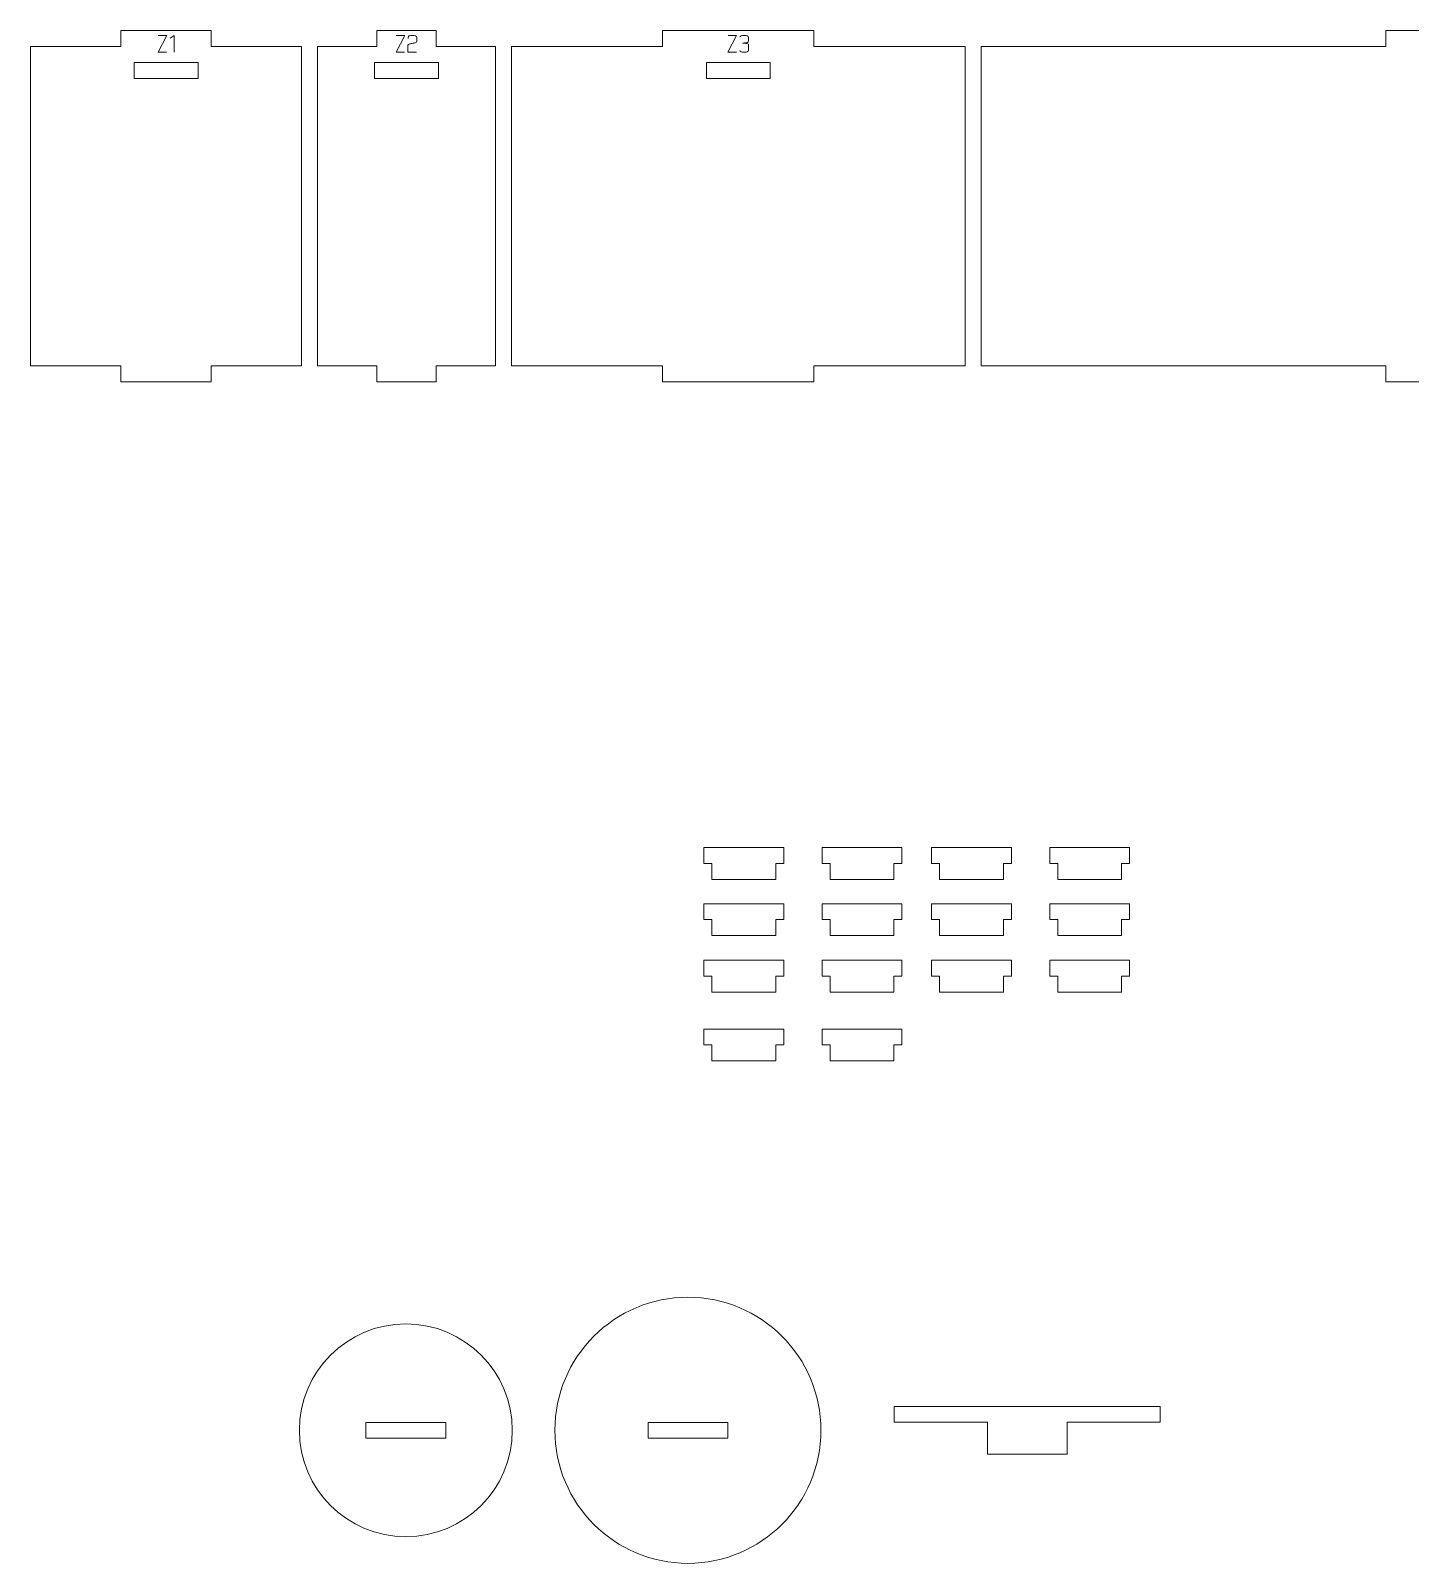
# Model space of a CAD drawing. Header units: centimetres. Extents: x -250 to 250, y -508 to 508.
# Drawn here: x 13.15 to 39.09, y -495.27 to -466.47 of the extents above; entities that cross this region are included whole.
import ezdxf

# ---------------------------------------------------------------- set-up
doc = ezdxf.new("R2010")
doc.units = ezdxf.units.CM
doc.header["$MEASUREMENT"] = 0
doc.layers.add('Capa 1', color=7, linetype='Continuous')

msp = doc.modelspace()

# ---------------------------------------------------------------- hatches: boundary and pattern name
at = {"layer": 'Capa 1', "true_color": 0x3e4095}
h = msp.add_hatch(color=175, dxfattribs=at)
edge = h.paths.add_edge_path()
edge.add_spline(control_points=[(15.5472, -466.8805), (15.5472, -466.8805), (15.71092, -466.56406), (15.71092, -466.56406), (15.71092, -466.56406), (15.55041, -466.56406), (15.55041, -466.56406), (15.55041, -466.56406), (15.71092, -466.56406), (15.71092, -466.56406), (15.71092, -466.56406), (15.5472, -466.8805), (15.5472, -466.8805), (15.5472, -466.8805), (15.7068, -466.8805), (15.7068, -466.8805), (15.7068, -466.8805), (15.5472, -466.8805), (15.5472, -466.8805)], knot_values=[0, 0, 0, 0, 0.16666667, 0.16666667, 0.16666667, 0.33333333, 0.33333333, 0.33333333, 0.5, 0.5, 0.5, 0.66666667, 0.66666667, 0.66666667, 0.83333333, 0.83333333, 0.83333333, 1, 1, 1, 1], degree=3, periodic=1)
h = msp.add_hatch(color=175, dxfattribs=at)
edge = h.paths.add_edge_path()
edge.add_spline(control_points=[(15.84667, -466.5636), (15.84667, -466.5636), (15.77054, -466.61634), (15.77054, -466.61634), (15.77054, -466.61634), (15.84667, -466.5636), (15.84667, -466.5636), (15.84667, -466.5636), (15.84667, -466.8805), (15.84667, -466.8805), (15.84667, -466.8805), (15.84667, -466.5636), (15.84667, -466.5636)], knot_values=[0, 0, 0, 0, 0.25, 0.25, 0.25, 0.5, 0.5, 0.5, 0.75, 0.75, 0.75, 1, 1, 1, 1], degree=3, periodic=1)
h = msp.add_hatch(color=175, dxfattribs=at)
edge = h.paths.add_edge_path()
edge.add_spline(control_points=[(20.02103, -466.8805), (20.02103, -466.8805), (20.18475, -466.56406), (20.18475, -466.56406), (20.18475, -466.56406), (20.02424, -466.56406), (20.02424, -466.56406), (20.02424, -466.56406), (20.18475, -466.56406), (20.18475, -466.56406), (20.18475, -466.56406), (20.02103, -466.8805), (20.02103, -466.8805), (20.02103, -466.8805), (20.18063, -466.8805), (20.18063, -466.8805), (20.18063, -466.8805), (20.02103, -466.8805), (20.02103, -466.8805)], knot_values=[0, 0, 0, 0, 0.16666667, 0.16666667, 0.16666667, 0.33333333, 0.33333333, 0.33333333, 0.5, 0.5, 0.5, 0.66666667, 0.66666667, 0.66666667, 0.83333333, 0.83333333, 0.83333333, 1, 1, 1, 1], degree=3, periodic=1)
h = msp.add_hatch(color=175, dxfattribs=at)
edge = h.paths.add_edge_path()
edge.add_spline(control_points=[(20.24391, -466.8805), (20.24391, -466.8805), (20.24391, -466.74796), (20.24391, -466.74796), (20.24483, -466.73604), (20.25568, -466.72687), (20.27647, -466.72045), (20.28503, -466.71983), (20.29321, -466.71884), (20.30101, -466.71746), (20.3088, -466.71609), (20.31668, -466.71464), (20.32463, -466.71311), (20.3393, -466.71066), (20.35054, -466.70867), (20.35833, -466.70715), (20.36613, -466.70562), (20.3737, -466.70363), (20.38104, -466.70118), (20.39999, -466.69415), (20.40947, -466.68513), (20.40947, -466.67413), (20.40947, -466.67413), (20.40947, -466.59937), (20.40947, -466.59937), (20.40947, -466.58959), (20.4016, -466.58126), (20.38585, -466.57438), (20.37011, -466.5675), (20.35046, -466.56406), (20.32692, -466.56406), (20.30338, -466.56406), (20.28373, -466.5675), (20.26799, -466.57438), (20.25224, -466.58126), (20.24437, -466.58959), (20.24437, -466.59937), (20.24437, -466.59937), (20.24437, -466.62184), (20.24437, -466.62184), (20.24437, -466.62184), (20.24437, -466.59937), (20.24437, -466.59937), (20.24437, -466.58959), (20.25224, -466.58126), (20.26799, -466.57438), (20.28373, -466.5675), (20.30338, -466.56406), (20.32692, -466.56406), (20.35046, -466.56406), (20.37011, -466.5675), (20.38585, -466.57438), (20.4016, -466.58126), (20.40947, -466.58959), (20.40947, -466.59937), (20.40947, -466.59937), (20.40947, -466.67413), (20.40947, -466.67413), (20.40947, -466.68513), (20.39999, -466.69415), (20.38104, -466.70118), (20.3737, -466.70363), (20.36613, -466.70562), (20.35833, -466.70715), (20.35054, -466.70867), (20.3393, -466.71066), (20.32463, -466.71311), (20.31668, -466.71464), (20.3088, -466.71609), (20.30101, -466.71746), (20.29321, -466.71884), (20.28503, -466.71983), (20.27647, -466.72045), (20.25568, -466.72687), (20.24483, -466.73604), (20.24391, -466.74796), (20.24391, -466.74796), (20.24391, -466.8805), (20.24391, -466.8805), (20.24391, -466.8805), (20.40076, -466.8805), (20.40076, -466.8805), (20.40076, -466.8805), (20.24391, -466.8805), (20.24391, -466.8805)], knot_values=[0, 0, 0, 0, 0.03571429, 0.03571429, 0.03571429, 0.07142857, 0.07142857, 0.07142857, 0.10714286, 0.10714286, 0.10714286, 0.14285714, 0.14285714, 0.14285714, 0.17857143, 0.17857143, 0.17857143, 0.21428571, 0.21428571, 0.21428571, 0.25, 0.25, 0.25, 0.28571429, 0.28571429, 0.28571429, 0.32142857, 0.32142857, 0.32142857, 0.35714286, 0.35714286, 0.35714286, 0.39285714, 0.39285714, 0.39285714, 0.42857143, 0.42857143, 0.42857143, 0.46428571, 0.46428571, 0.46428571, 0.5, 0.5, 0.5, 0.53571429, 0.53571429, 0.53571429, 0.57142857, 0.57142857, 0.57142857, 0.60714286, 0.60714286, 0.60714286, 0.64285714, 0.64285714, 0.64285714, 0.67857143, 0.67857143, 0.67857143, 0.71428571, 0.71428571, 0.71428571, 0.75, 0.75, 0.75, 0.78571429, 0.78571429, 0.78571429, 0.82142857, 0.82142857, 0.82142857, 0.85714286, 0.85714286, 0.85714286, 0.89285714, 0.89285714, 0.89285714, 0.92857143, 0.92857143, 0.92857143, 0.96428571, 0.96428571, 0.96428571, 1, 1, 1, 1], degree=3, periodic=1)
h = msp.add_hatch(color=175, dxfattribs=at)
edge = h.paths.add_edge_path()
edge.add_spline(control_points=[(26.25761, -466.8805), (26.25761, -466.8805), (26.42133, -466.56406), (26.42133, -466.56406), (26.42133, -466.56406), (26.26082, -466.56406), (26.26082, -466.56406), (26.26082, -466.56406), (26.42133, -466.56406), (26.42133, -466.56406), (26.42133, -466.56406), (26.25761, -466.8805), (26.25761, -466.8805), (26.25761, -466.8805), (26.41721, -466.8805), (26.41721, -466.8805), (26.41721, -466.8805), (26.25761, -466.8805), (26.25761, -466.8805)], knot_values=[0, 0, 0, 0, 0.16666667, 0.16666667, 0.16666667, 0.33333333, 0.33333333, 0.33333333, 0.5, 0.5, 0.5, 0.66666667, 0.66666667, 0.66666667, 0.83333333, 0.83333333, 0.83333333, 1, 1, 1, 1], degree=3, periodic=1)
h = msp.add_hatch(color=175, dxfattribs=at)
edge = h.paths.add_edge_path()
edge.add_spline(control_points=[(26.5635, -466.8805), (26.53996, -466.8805), (26.52031, -466.87706), (26.50457, -466.87018), (26.48882, -466.8633), (26.48095, -466.85497), (26.48095, -466.84519), (26.48095, -466.85497), (26.48882, -466.8633), (26.50457, -466.87018), (26.52031, -466.87706), (26.53996, -466.8805), (26.5635, -466.8805), (26.58704, -466.8805), (26.60669, -466.87706), (26.62243, -466.87018), (26.63818, -466.8633), (26.64605, -466.85497), (26.64605, -466.84519), (26.64605, -466.84519), (26.64605, -466.742), (26.64605, -466.742), (26.64605, -466.73374), (26.64039, -466.72656), (26.62908, -466.72045), (26.61777, -466.71433), (26.5846, -466.7102), (26.52956, -466.70806), (26.58429, -466.7047), (26.61716, -466.70072), (26.62816, -466.69614), (26.63917, -466.69155), (26.64513, -466.68406), (26.64605, -466.67367), (26.64605, -466.67367), (26.64605, -466.59937), (26.64605, -466.59937), (26.64605, -466.58959), (26.63818, -466.58126), (26.62243, -466.57438), (26.60669, -466.5675), (26.58704, -466.56406), (26.5635, -466.56406), (26.53996, -466.56406), (26.52031, -466.5675), (26.50457, -466.57438), (26.48882, -466.58126), (26.48095, -466.58959), (26.48095, -466.59937), (26.48095, -466.58959), (26.48882, -466.58126), (26.50457, -466.57438), (26.52031, -466.5675), (26.53996, -466.56406), (26.5635, -466.56406), (26.58704, -466.56406), (26.60669, -466.5675), (26.62243, -466.57438), (26.63818, -466.58126), (26.64605, -466.58959), (26.64605, -466.59937), (26.64605, -466.59937), (26.64605, -466.67367), (26.64605, -466.67367), (26.64513, -466.68406), (26.63917, -466.69155), (26.62816, -466.69614), (26.61716, -466.70072), (26.58429, -466.7047), (26.52956, -466.70806), (26.5846, -466.7102), (26.61777, -466.71433), (26.62908, -466.72045), (26.64039, -466.72656), (26.64605, -466.73374), (26.64605, -466.742), (26.64605, -466.742), (26.64605, -466.84519), (26.64605, -466.84519), (26.64605, -466.85497), (26.63818, -466.8633), (26.62243, -466.87018), (26.60669, -466.87706), (26.58704, -466.8805), (26.5635, -466.8805)], knot_values=[0, 0, 0, 0, 0.03571429, 0.03571429, 0.03571429, 0.07142857, 0.07142857, 0.07142857, 0.10714286, 0.10714286, 0.10714286, 0.14285714, 0.14285714, 0.14285714, 0.17857143, 0.17857143, 0.17857143, 0.21428571, 0.21428571, 0.21428571, 0.25, 0.25, 0.25, 0.28571429, 0.28571429, 0.28571429, 0.32142857, 0.32142857, 0.32142857, 0.35714286, 0.35714286, 0.35714286, 0.39285714, 0.39285714, 0.39285714, 0.42857143, 0.42857143, 0.42857143, 0.46428571, 0.46428571, 0.46428571, 0.5, 0.5, 0.5, 0.53571429, 0.53571429, 0.53571429, 0.57142857, 0.57142857, 0.57142857, 0.60714286, 0.60714286, 0.60714286, 0.64285714, 0.64285714, 0.64285714, 0.67857143, 0.67857143, 0.67857143, 0.71428571, 0.71428571, 0.71428571, 0.75, 0.75, 0.75, 0.78571429, 0.78571429, 0.78571429, 0.82142857, 0.82142857, 0.82142857, 0.85714286, 0.85714286, 0.85714286, 0.89285714, 0.89285714, 0.89285714, 0.92857143, 0.92857143, 0.92857143, 0.96428571, 0.96428571, 0.96428571, 1, 1, 1, 1], degree=3, periodic=1)

# ---------------------------------------------------------------- linework, layer by layer
at = {"layer": 'Capa 1', "color": 240, "lineweight": 20}
for points, knots in [([(13.1506, -466.7741), (13.1506, -466.7741), (13.1506, -472.7741), (13.1506, -472.7741), (13.1506, -472.7741), (14.84816, -472.7741), (14.84816, -472.7741), (14.84816, -472.7741), (14.84816, -473.0741), (14.84816, -473.0741), (14.84816, -473.0741), (16.54572, -473.0741), (16.54572, -473.0741), (16.54572, -473.0741), (16.54572, -472.7741), (16.54572, -472.7741), (16.54572, -472.7741), (18.24328, -472.7741), (18.24328, -472.7741), (18.24328, -472.7741), (18.24328, -466.7741), (18.24328, -466.7741), (18.24328, -466.7741), (16.54572, -466.7741), (16.54572, -466.7741), (16.54572, -466.7741), (16.54572, -466.4741), (16.54572, -466.4741), (16.54572, -466.4741), (14.84816, -466.4741), (14.84816, -466.4741), (14.84816, -466.4741), (14.84816, -466.7741), (14.84816, -466.7741), (14.84816, -466.7741), (13.1506, -466.7741), (13.1506, -466.7741)], [0, 0, 0, 0, 0.08333333, 0.08333333, 0.08333333, 0.16666667, 0.16666667, 0.16666667, 0.25, 0.25, 0.25, 0.33333333, 0.33333333, 0.33333333, 0.41666667, 0.41666667, 0.41666667, 0.5, 0.5, 0.5, 0.58333333, 0.58333333, 0.58333333, 0.66666667, 0.66666667, 0.66666667, 0.75, 0.75, 0.75, 0.83333333, 0.83333333, 0.83333333, 0.91666667, 0.91666667, 0.91666667, 1, 1, 1, 1]), ([(18.54328, -466.7741), (18.54328, -466.7741), (18.54328, -472.7741), (18.54328, -472.7741), (18.54328, -472.7741), (19.65792, -472.7741), (19.65792, -472.7741), (19.65792, -472.7741), (19.65792, -473.0741), (19.65792, -473.0741), (19.65792, -473.0741), (20.77257, -473.0741), (20.77257, -473.0741), (20.77257, -473.0741), (20.77257, -472.7741), (20.77257, -472.7741), (20.77257, -472.7741), (21.88721, -472.7741), (21.88721, -472.7741), (21.88721, -472.7741), (21.88721, -466.7741), (21.88721, -466.7741), (21.88721, -466.7741), (20.77257, -466.7741), (20.77257, -466.7741), (20.77257, -466.7741), (20.77257, -466.4741), (20.77257, -466.4741), (20.77257, -466.4741), (19.65792, -466.4741), (19.65792, -466.4741), (19.65792, -466.4741), (19.65792, -466.7741), (19.65792, -466.7741), (19.65792, -466.7741), (18.54328, -466.7741), (18.54328, -466.7741)], [0, 0, 0, 0, 0.08333333, 0.08333333, 0.08333333, 0.16666667, 0.16666667, 0.16666667, 0.25, 0.25, 0.25, 0.33333333, 0.33333333, 0.33333333, 0.41666667, 0.41666667, 0.41666667, 0.5, 0.5, 0.5, 0.58333333, 0.58333333, 0.58333333, 0.66666667, 0.66666667, 0.66666667, 0.75, 0.75, 0.75, 0.83333333, 0.83333333, 0.83333333, 0.91666667, 0.91666667, 0.91666667, 1, 1, 1, 1]), ([(22.18721, -466.7741), (22.18721, -466.7741), (22.18721, -472.7741), (22.18721, -472.7741), (22.18721, -472.7741), (25.03029, -472.7741), (25.03029, -472.7741), (25.03029, -472.7741), (25.03029, -473.0741), (25.03029, -473.0741), (25.03029, -473.0741), (27.87336, -473.0741), (27.87336, -473.0741), (27.87336, -473.0741), (27.87336, -472.7741), (27.87336, -472.7741), (27.87336, -472.7741), (30.71644, -472.7741), (30.71644, -472.7741), (30.71644, -472.7741), (30.71644, -466.7741), (30.71644, -466.7741), (30.71644, -466.7741), (27.87336, -466.7741), (27.87336, -466.7741), (27.87336, -466.7741), (27.87336, -466.4741), (27.87336, -466.4741), (27.87336, -466.4741), (25.03029, -466.4741), (25.03029, -466.4741), (25.03029, -466.4741), (25.03029, -466.7741), (25.03029, -466.7741), (25.03029, -466.7741), (22.18721, -466.7741), (22.18721, -466.7741)], [0, 0, 0, 0, 0.08333333, 0.08333333, 0.08333333, 0.16666667, 0.16666667, 0.16666667, 0.25, 0.25, 0.25, 0.33333333, 0.33333333, 0.33333333, 0.41666667, 0.41666667, 0.41666667, 0.5, 0.5, 0.5, 0.58333333, 0.58333333, 0.58333333, 0.66666667, 0.66666667, 0.66666667, 0.75, 0.75, 0.75, 0.83333333, 0.83333333, 0.83333333, 0.91666667, 0.91666667, 0.91666667, 1, 1, 1, 1]), ([(31.01644, -466.7741), (31.01644, -466.7741), (31.01644, -472.7741), (31.01644, -472.7741), (31.01644, -472.7741), (38.62467, -472.7741), (38.62467, -472.7741), (38.62467, -472.7741), (38.62467, -473.0741), (38.62467, -473.0741), (38.62467, -473.0741), (46.2329, -473.0741), (46.2329, -473.0741), (46.2329, -473.0741), (46.2329, -472.7741), (46.2329, -472.7741), (46.2329, -472.7741), (53.84113, -472.7741), (53.84113, -472.7741), (53.84113, -472.7741), (53.84113, -466.7741), (53.84113, -466.7741), (53.84113, -466.7741), (46.2329, -466.7741), (46.2329, -466.7741), (46.2329, -466.7741), (46.2329, -466.4741), (46.2329, -466.4741), (46.2329, -466.4741), (38.62467, -466.4741), (38.62467, -466.4741), (38.62467, -466.4741), (38.62467, -466.7741), (38.62467, -466.7741), (38.62467, -466.7741), (31.01644, -466.7741), (31.01644, -466.7741)], [0, 0, 0, 0, 0.08333333, 0.08333333, 0.08333333, 0.16666667, 0.16666667, 0.16666667, 0.25, 0.25, 0.25, 0.33333333, 0.33333333, 0.33333333, 0.41666667, 0.41666667, 0.41666667, 0.5, 0.5, 0.5, 0.58333333, 0.58333333, 0.58333333, 0.66666667, 0.66666667, 0.66666667, 0.75, 0.75, 0.75, 0.83333333, 0.83333333, 0.83333333, 0.91666667, 0.91666667, 0.91666667, 1, 1, 1, 1]), ([(15.09694, -467.374), (15.09694, -467.374), (16.29694, -467.374), (16.29694, -467.374), (16.29694, -467.374), (16.29694, -467.074), (16.29694, -467.074), (16.29694, -467.074), (15.09694, -467.074), (15.09694, -467.074), (15.09694, -467.074), (15.09694, -467.374), (15.09694, -467.374)], [0, 0, 0, 0, 0.25, 0.25, 0.25, 0.5, 0.5, 0.5, 0.75, 0.75, 0.75, 1, 1, 1, 1]), ([(19.61525, -467.374), (19.61525, -467.374), (20.81525, -467.374), (20.81525, -467.374), (20.81525, -467.374), (20.81525, -467.074), (20.81525, -467.074), (20.81525, -467.074), (19.61525, -467.074), (19.61525, -467.074), (19.61525, -467.074), (19.61525, -467.374), (19.61525, -467.374)], [0, 0, 0, 0, 0.25, 0.25, 0.25, 0.5, 0.5, 0.5, 0.75, 0.75, 0.75, 1, 1, 1, 1]), ([(25.85183, -467.374), (25.85183, -467.374), (27.05183, -467.374), (27.05183, -467.374), (27.05183, -467.374), (27.05183, -467.074), (27.05183, -467.074), (27.05183, -467.074), (25.85183, -467.074), (25.85183, -467.074), (25.85183, -467.074), (25.85183, -467.374), (25.85183, -467.374)], [0, 0, 0, 0, 0.25, 0.25, 0.25, 0.5, 0.5, 0.5, 0.75, 0.75, 0.75, 1, 1, 1, 1])]:
    msp.add_open_spline(points, degree=3, knots=knots, dxfattribs=at)
at = {"layer": 'Capa 1', "color": 114, "lineweight": 9}
for points, knots in [([(15.5472, -466.8805), (15.5472, -466.8805), (15.71092, -466.56406), (15.71092, -466.56406), (15.71092, -466.56406), (15.55041, -466.56406), (15.55041, -466.56406), (15.55041, -466.56406), (15.71092, -466.56406), (15.71092, -466.56406), (15.71092, -466.56406), (15.5472, -466.8805), (15.5472, -466.8805), (15.5472, -466.8805), (15.7068, -466.8805), (15.7068, -466.8805), (15.7068, -466.8805), (15.5472, -466.8805), (15.5472, -466.8805)], [0, 0, 0, 0, 0.16666667, 0.16666667, 0.16666667, 0.33333333, 0.33333333, 0.33333333, 0.5, 0.5, 0.5, 0.66666667, 0.66666667, 0.66666667, 0.83333333, 0.83333333, 0.83333333, 1, 1, 1, 1]), ([(15.84667, -466.5636), (15.84667, -466.5636), (15.77054, -466.61634), (15.77054, -466.61634), (15.77054, -466.61634), (15.84667, -466.5636), (15.84667, -466.5636), (15.84667, -466.5636), (15.84667, -466.8805), (15.84667, -466.8805), (15.84667, -466.8805), (15.84667, -466.5636), (15.84667, -466.5636)], [0, 0, 0, 0, 0.25, 0.25, 0.25, 0.5, 0.5, 0.5, 0.75, 0.75, 0.75, 1, 1, 1, 1]), ([(20.02103, -466.8805), (20.02103, -466.8805), (20.18475, -466.56406), (20.18475, -466.56406), (20.18475, -466.56406), (20.02424, -466.56406), (20.02424, -466.56406), (20.02424, -466.56406), (20.18475, -466.56406), (20.18475, -466.56406), (20.18475, -466.56406), (20.02103, -466.8805), (20.02103, -466.8805), (20.02103, -466.8805), (20.18063, -466.8805), (20.18063, -466.8805), (20.18063, -466.8805), (20.02103, -466.8805), (20.02103, -466.8805)], [0, 0, 0, 0, 0.16666667, 0.16666667, 0.16666667, 0.33333333, 0.33333333, 0.33333333, 0.5, 0.5, 0.5, 0.66666667, 0.66666667, 0.66666667, 0.83333333, 0.83333333, 0.83333333, 1, 1, 1, 1]), ([(20.24391, -466.8805), (20.24391, -466.8805), (20.24391, -466.74796), (20.24391, -466.74796), (20.24483, -466.73604), (20.25568, -466.72687), (20.27647, -466.72045), (20.28503, -466.71983), (20.29321, -466.71884), (20.30101, -466.71746), (20.3088, -466.71609), (20.31668, -466.71464), (20.32463, -466.71311), (20.3393, -466.71066), (20.35054, -466.70867), (20.35833, -466.70715), (20.36613, -466.70562), (20.3737, -466.70363), (20.38104, -466.70118), (20.39999, -466.69415), (20.40947, -466.68513), (20.40947, -466.67413), (20.40947, -466.67413), (20.40947, -466.59937), (20.40947, -466.59937), (20.40947, -466.58959), (20.4016, -466.58126), (20.38585, -466.57438), (20.37011, -466.5675), (20.35046, -466.56406), (20.32692, -466.56406), (20.30338, -466.56406), (20.28373, -466.5675), (20.26799, -466.57438), (20.25224, -466.58126), (20.24437, -466.58959), (20.24437, -466.59937), (20.24437, -466.59937), (20.24437, -466.62184), (20.24437, -466.62184), (20.24437, -466.62184), (20.24437, -466.59937), (20.24437, -466.59937), (20.24437, -466.58959), (20.25224, -466.58126), (20.26799, -466.57438), (20.28373, -466.5675), (20.30338, -466.56406), (20.32692, -466.56406), (20.35046, -466.56406), (20.37011, -466.5675), (20.38585, -466.57438), (20.4016, -466.58126), (20.40947, -466.58959), (20.40947, -466.59937), (20.40947, -466.59937), (20.40947, -466.67413), (20.40947, -466.67413), (20.40947, -466.68513), (20.39999, -466.69415), (20.38104, -466.70118), (20.3737, -466.70363), (20.36613, -466.70562), (20.35833, -466.70715), (20.35054, -466.70867), (20.3393, -466.71066), (20.32463, -466.71311), (20.31668, -466.71464), (20.3088, -466.71609), (20.30101, -466.71746), (20.29321, -466.71884), (20.28503, -466.71983), (20.27647, -466.72045), (20.25568, -466.72687), (20.24483, -466.73604), (20.24391, -466.74796), (20.24391, -466.74796), (20.24391, -466.8805), (20.24391, -466.8805), (20.24391, -466.8805), (20.40076, -466.8805), (20.40076, -466.8805), (20.40076, -466.8805), (20.24391, -466.8805), (20.24391, -466.8805)], [0, 0, 0, 0, 0.03571429, 0.03571429, 0.03571429, 0.07142857, 0.07142857, 0.07142857, 0.10714286, 0.10714286, 0.10714286, 0.14285714, 0.14285714, 0.14285714, 0.17857143, 0.17857143, 0.17857143, 0.21428571, 0.21428571, 0.21428571, 0.25, 0.25, 0.25, 0.28571429, 0.28571429, 0.28571429, 0.32142857, 0.32142857, 0.32142857, 0.35714286, 0.35714286, 0.35714286, 0.39285714, 0.39285714, 0.39285714, 0.42857143, 0.42857143, 0.42857143, 0.46428571, 0.46428571, 0.46428571, 0.5, 0.5, 0.5, 0.53571429, 0.53571429, 0.53571429, 0.57142857, 0.57142857, 0.57142857, 0.60714286, 0.60714286, 0.60714286, 0.64285714, 0.64285714, 0.64285714, 0.67857143, 0.67857143, 0.67857143, 0.71428571, 0.71428571, 0.71428571, 0.75, 0.75, 0.75, 0.78571429, 0.78571429, 0.78571429, 0.82142857, 0.82142857, 0.82142857, 0.85714286, 0.85714286, 0.85714286, 0.89285714, 0.89285714, 0.89285714, 0.92857143, 0.92857143, 0.92857143, 0.96428571, 0.96428571, 0.96428571, 1, 1, 1, 1]), ([(26.25761, -466.8805), (26.25761, -466.8805), (26.42133, -466.56406), (26.42133, -466.56406), (26.42133, -466.56406), (26.26082, -466.56406), (26.26082, -466.56406), (26.26082, -466.56406), (26.42133, -466.56406), (26.42133, -466.56406), (26.42133, -466.56406), (26.25761, -466.8805), (26.25761, -466.8805), (26.25761, -466.8805), (26.41721, -466.8805), (26.41721, -466.8805), (26.41721, -466.8805), (26.25761, -466.8805), (26.25761, -466.8805)], [0, 0, 0, 0, 0.16666667, 0.16666667, 0.16666667, 0.33333333, 0.33333333, 0.33333333, 0.5, 0.5, 0.5, 0.66666667, 0.66666667, 0.66666667, 0.83333333, 0.83333333, 0.83333333, 1, 1, 1, 1]), ([(26.5635, -466.8805), (26.53996, -466.8805), (26.52031, -466.87706), (26.50457, -466.87018), (26.48882, -466.8633), (26.48095, -466.85497), (26.48095, -466.84519), (26.48095, -466.85497), (26.48882, -466.8633), (26.50457, -466.87018), (26.52031, -466.87706), (26.53996, -466.8805), (26.5635, -466.8805), (26.58704, -466.8805), (26.60669, -466.87706), (26.62243, -466.87018), (26.63818, -466.8633), (26.64605, -466.85497), (26.64605, -466.84519), (26.64605, -466.84519), (26.64605, -466.742), (26.64605, -466.742), (26.64605, -466.73374), (26.64039, -466.72656), (26.62908, -466.72045), (26.61777, -466.71433), (26.5846, -466.7102), (26.52956, -466.70806), (26.58429, -466.7047), (26.61716, -466.70072), (26.62816, -466.69614), (26.63917, -466.69155), (26.64513, -466.68406), (26.64605, -466.67367), (26.64605, -466.67367), (26.64605, -466.59937), (26.64605, -466.59937), (26.64605, -466.58959), (26.63818, -466.58126), (26.62243, -466.57438), (26.60669, -466.5675), (26.58704, -466.56406), (26.5635, -466.56406), (26.53996, -466.56406), (26.52031, -466.5675), (26.50457, -466.57438), (26.48882, -466.58126), (26.48095, -466.58959), (26.48095, -466.59937), (26.48095, -466.58959), (26.48882, -466.58126), (26.50457, -466.57438), (26.52031, -466.5675), (26.53996, -466.56406), (26.5635, -466.56406), (26.58704, -466.56406), (26.60669, -466.5675), (26.62243, -466.57438), (26.63818, -466.58126), (26.64605, -466.58959), (26.64605, -466.59937), (26.64605, -466.59937), (26.64605, -466.67367), (26.64605, -466.67367), (26.64513, -466.68406), (26.63917, -466.69155), (26.62816, -466.69614), (26.61716, -466.70072), (26.58429, -466.7047), (26.52956, -466.70806), (26.5846, -466.7102), (26.61777, -466.71433), (26.62908, -466.72045), (26.64039, -466.72656), (26.64605, -466.73374), (26.64605, -466.742), (26.64605, -466.742), (26.64605, -466.84519), (26.64605, -466.84519), (26.64605, -466.85497), (26.63818, -466.8633), (26.62243, -466.87018), (26.60669, -466.87706), (26.58704, -466.8805), (26.5635, -466.8805)], [0, 0, 0, 0, 0.03571429, 0.03571429, 0.03571429, 0.07142857, 0.07142857, 0.07142857, 0.10714286, 0.10714286, 0.10714286, 0.14285714, 0.14285714, 0.14285714, 0.17857143, 0.17857143, 0.17857143, 0.21428571, 0.21428571, 0.21428571, 0.25, 0.25, 0.25, 0.28571429, 0.28571429, 0.28571429, 0.32142857, 0.32142857, 0.32142857, 0.35714286, 0.35714286, 0.35714286, 0.39285714, 0.39285714, 0.39285714, 0.42857143, 0.42857143, 0.42857143, 0.46428571, 0.46428571, 0.46428571, 0.5, 0.5, 0.5, 0.53571429, 0.53571429, 0.53571429, 0.57142857, 0.57142857, 0.57142857, 0.60714286, 0.60714286, 0.60714286, 0.64285714, 0.64285714, 0.64285714, 0.67857143, 0.67857143, 0.67857143, 0.71428571, 0.71428571, 0.71428571, 0.75, 0.75, 0.75, 0.78571429, 0.78571429, 0.78571429, 0.82142857, 0.82142857, 0.82142857, 0.85714286, 0.85714286, 0.85714286, 0.89285714, 0.89285714, 0.89285714, 0.92857143, 0.92857143, 0.92857143, 0.96428571, 0.96428571, 0.96428571, 1, 1, 1, 1])]:
    msp.add_open_spline(points, degree=3, knots=knots, dxfattribs=at)
at = {"layer": 'Capa 1', "color": 240, "lineweight": 9}
for points, knots in [([(27.15608, -482.12316), (27.15608, -482.12316), (27.15608, -482.42316), (27.15608, -482.42316), (27.15608, -482.42316), (25.95608, -482.42316), (25.95608, -482.42316), (25.95608, -482.42316), (25.95608, -482.12316), (25.95608, -482.12316), (25.95608, -482.12316), (25.80608, -482.12316), (25.80608, -482.12316), (25.80608, -482.12316), (25.80608, -481.82316), (25.80608, -481.82316), (25.80608, -481.82316), (27.30608, -481.82316), (27.30608, -481.82316), (27.30608, -481.82316), (27.30608, -482.12316), (27.30608, -482.12316), (27.30608, -482.12316), (27.15608, -482.12316), (27.15608, -482.12316)], [0, 0, 0, 0, 0.125, 0.125, 0.125, 0.25, 0.25, 0.25, 0.375, 0.375, 0.375, 0.5, 0.5, 0.5, 0.625, 0.625, 0.625, 0.75, 0.75, 0.75, 0.875, 0.875, 0.875, 1, 1, 1, 1]), ([(29.37641, -482.12316), (29.37641, -482.12316), (29.37641, -482.42316), (29.37641, -482.42316), (29.37641, -482.42316), (28.17641, -482.42316), (28.17641, -482.42316), (28.17641, -482.42316), (28.17641, -482.12316), (28.17641, -482.12316), (28.17641, -482.12316), (28.02641, -482.12316), (28.02641, -482.12316), (28.02641, -482.12316), (28.02641, -481.82316), (28.02641, -481.82316), (28.02641, -481.82316), (29.52641, -481.82316), (29.52641, -481.82316), (29.52641, -481.82316), (29.52641, -482.12316), (29.52641, -482.12316), (29.52641, -482.12316), (29.37641, -482.12316), (29.37641, -482.12316)], [0, 0, 0, 0, 0.125, 0.125, 0.125, 0.25, 0.25, 0.25, 0.375, 0.375, 0.375, 0.5, 0.5, 0.5, 0.625, 0.625, 0.625, 0.75, 0.75, 0.75, 0.875, 0.875, 0.875, 1, 1, 1, 1]), ([(31.43633, -482.12316), (31.43633, -482.12316), (31.43633, -482.42316), (31.43633, -482.42316), (31.43633, -482.42316), (30.23633, -482.42316), (30.23633, -482.42316), (30.23633, -482.42316), (30.23633, -482.12316), (30.23633, -482.12316), (30.23633, -482.12316), (30.08633, -482.12316), (30.08633, -482.12316), (30.08633, -482.12316), (30.08633, -481.82316), (30.08633, -481.82316), (30.08633, -481.82316), (31.58633, -481.82316), (31.58633, -481.82316), (31.58633, -481.82316), (31.58633, -482.12316), (31.58633, -482.12316), (31.58633, -482.12316), (31.43633, -482.12316), (31.43633, -482.12316)], [0, 0, 0, 0, 0.125, 0.125, 0.125, 0.25, 0.25, 0.25, 0.375, 0.375, 0.375, 0.5, 0.5, 0.5, 0.625, 0.625, 0.625, 0.75, 0.75, 0.75, 0.875, 0.875, 0.875, 1, 1, 1, 1]), ([(33.65666, -482.12316), (33.65666, -482.12316), (33.65666, -482.42316), (33.65666, -482.42316), (33.65666, -482.42316), (32.45666, -482.42316), (32.45666, -482.42316), (32.45666, -482.42316), (32.45666, -482.12316), (32.45666, -482.12316), (32.45666, -482.12316), (32.30666, -482.12316), (32.30666, -482.12316), (32.30666, -482.12316), (32.30666, -481.82316), (32.30666, -481.82316), (32.30666, -481.82316), (33.80666, -481.82316), (33.80666, -481.82316), (33.80666, -481.82316), (33.80666, -482.12316), (33.80666, -482.12316), (33.80666, -482.12316), (33.65666, -482.12316), (33.65666, -482.12316)], [0, 0, 0, 0, 0.125, 0.125, 0.125, 0.25, 0.25, 0.25, 0.375, 0.375, 0.375, 0.5, 0.5, 0.5, 0.625, 0.625, 0.625, 0.75, 0.75, 0.75, 0.875, 0.875, 0.875, 1, 1, 1, 1]), ([(27.15608, -483.17896), (27.15608, -483.17896), (27.15608, -483.47896), (27.15608, -483.47896), (27.15608, -483.47896), (25.95608, -483.47896), (25.95608, -483.47896), (25.95608, -483.47896), (25.95608, -483.17896), (25.95608, -483.17896), (25.95608, -483.17896), (25.80608, -483.17896), (25.80608, -483.17896), (25.80608, -483.17896), (25.80608, -482.87896), (25.80608, -482.87896), (25.80608, -482.87896), (27.30608, -482.87896), (27.30608, -482.87896), (27.30608, -482.87896), (27.30608, -483.17896), (27.30608, -483.17896), (27.30608, -483.17896), (27.15608, -483.17896), (27.15608, -483.17896)], [0, 0, 0, 0, 0.125, 0.125, 0.125, 0.25, 0.25, 0.25, 0.375, 0.375, 0.375, 0.5, 0.5, 0.5, 0.625, 0.625, 0.625, 0.75, 0.75, 0.75, 0.875, 0.875, 0.875, 1, 1, 1, 1]), ([(29.37641, -483.17896), (29.37641, -483.17896), (29.37641, -483.47896), (29.37641, -483.47896), (29.37641, -483.47896), (28.17641, -483.47896), (28.17641, -483.47896), (28.17641, -483.47896), (28.17641, -483.17896), (28.17641, -483.17896), (28.17641, -483.17896), (28.02641, -483.17896), (28.02641, -483.17896), (28.02641, -483.17896), (28.02641, -482.87896), (28.02641, -482.87896), (28.02641, -482.87896), (29.52641, -482.87896), (29.52641, -482.87896), (29.52641, -482.87896), (29.52641, -483.17896), (29.52641, -483.17896), (29.52641, -483.17896), (29.37641, -483.17896), (29.37641, -483.17896)], [0, 0, 0, 0, 0.125, 0.125, 0.125, 0.25, 0.25, 0.25, 0.375, 0.375, 0.375, 0.5, 0.5, 0.5, 0.625, 0.625, 0.625, 0.75, 0.75, 0.75, 0.875, 0.875, 0.875, 1, 1, 1, 1]), ([(31.43633, -483.17896), (31.43633, -483.17896), (31.43633, -483.47896), (31.43633, -483.47896), (31.43633, -483.47896), (30.23633, -483.47896), (30.23633, -483.47896), (30.23633, -483.47896), (30.23633, -483.17896), (30.23633, -483.17896), (30.23633, -483.17896), (30.08633, -483.17896), (30.08633, -483.17896), (30.08633, -483.17896), (30.08633, -482.87896), (30.08633, -482.87896), (30.08633, -482.87896), (31.58633, -482.87896), (31.58633, -482.87896), (31.58633, -482.87896), (31.58633, -483.17896), (31.58633, -483.17896), (31.58633, -483.17896), (31.43633, -483.17896), (31.43633, -483.17896)], [0, 0, 0, 0, 0.125, 0.125, 0.125, 0.25, 0.25, 0.25, 0.375, 0.375, 0.375, 0.5, 0.5, 0.5, 0.625, 0.625, 0.625, 0.75, 0.75, 0.75, 0.875, 0.875, 0.875, 1, 1, 1, 1]), ([(33.65666, -483.17896), (33.65666, -483.17896), (33.65666, -483.47896), (33.65666, -483.47896), (33.65666, -483.47896), (32.45666, -483.47896), (32.45666, -483.47896), (32.45666, -483.47896), (32.45666, -483.17896), (32.45666, -483.17896), (32.45666, -483.17896), (32.30666, -483.17896), (32.30666, -483.17896), (32.30666, -483.17896), (32.30666, -482.87896), (32.30666, -482.87896), (32.30666, -482.87896), (33.80666, -482.87896), (33.80666, -482.87896), (33.80666, -482.87896), (33.80666, -483.17896), (33.80666, -483.17896), (33.80666, -483.17896), (33.65666, -483.17896), (33.65666, -483.17896)], [0, 0, 0, 0, 0.125, 0.125, 0.125, 0.25, 0.25, 0.25, 0.375, 0.375, 0.375, 0.5, 0.5, 0.5, 0.625, 0.625, 0.625, 0.75, 0.75, 0.75, 0.875, 0.875, 0.875, 1, 1, 1, 1]), ([(27.15608, -484.23983), (27.15608, -484.23983), (27.15608, -484.53983), (27.15608, -484.53983), (27.15608, -484.53983), (25.95608, -484.53983), (25.95608, -484.53983), (25.95608, -484.53983), (25.95608, -484.23983), (25.95608, -484.23983), (25.95608, -484.23983), (25.80608, -484.23983), (25.80608, -484.23983), (25.80608, -484.23983), (25.80608, -483.93983), (25.80608, -483.93983), (25.80608, -483.93983), (27.30608, -483.93983), (27.30608, -483.93983), (27.30608, -483.93983), (27.30608, -484.23983), (27.30608, -484.23983), (27.30608, -484.23983), (27.15608, -484.23983), (27.15608, -484.23983)], [0, 0, 0, 0, 0.125, 0.125, 0.125, 0.25, 0.25, 0.25, 0.375, 0.375, 0.375, 0.5, 0.5, 0.5, 0.625, 0.625, 0.625, 0.75, 0.75, 0.75, 0.875, 0.875, 0.875, 1, 1, 1, 1]), ([(29.37641, -484.23983), (29.37641, -484.23983), (29.37641, -484.53983), (29.37641, -484.53983), (29.37641, -484.53983), (28.17641, -484.53983), (28.17641, -484.53983), (28.17641, -484.53983), (28.17641, -484.23983), (28.17641, -484.23983), (28.17641, -484.23983), (28.02641, -484.23983), (28.02641, -484.23983), (28.02641, -484.23983), (28.02641, -483.93983), (28.02641, -483.93983), (28.02641, -483.93983), (29.52641, -483.93983), (29.52641, -483.93983), (29.52641, -483.93983), (29.52641, -484.23983), (29.52641, -484.23983), (29.52641, -484.23983), (29.37641, -484.23983), (29.37641, -484.23983)], [0, 0, 0, 0, 0.125, 0.125, 0.125, 0.25, 0.25, 0.25, 0.375, 0.375, 0.375, 0.5, 0.5, 0.5, 0.625, 0.625, 0.625, 0.75, 0.75, 0.75, 0.875, 0.875, 0.875, 1, 1, 1, 1]), ([(31.43633, -484.23983), (31.43633, -484.23983), (31.43633, -484.53983), (31.43633, -484.53983), (31.43633, -484.53983), (30.23633, -484.53983), (30.23633, -484.53983), (30.23633, -484.53983), (30.23633, -484.23983), (30.23633, -484.23983), (30.23633, -484.23983), (30.08633, -484.23983), (30.08633, -484.23983), (30.08633, -484.23983), (30.08633, -483.93983), (30.08633, -483.93983), (30.08633, -483.93983), (31.58633, -483.93983), (31.58633, -483.93983), (31.58633, -483.93983), (31.58633, -484.23983), (31.58633, -484.23983), (31.58633, -484.23983), (31.43633, -484.23983), (31.43633, -484.23983)], [0, 0, 0, 0, 0.125, 0.125, 0.125, 0.25, 0.25, 0.25, 0.375, 0.375, 0.375, 0.5, 0.5, 0.5, 0.625, 0.625, 0.625, 0.75, 0.75, 0.75, 0.875, 0.875, 0.875, 1, 1, 1, 1]), ([(33.65666, -484.23983), (33.65666, -484.23983), (33.65666, -484.53983), (33.65666, -484.53983), (33.65666, -484.53983), (32.45666, -484.53983), (32.45666, -484.53983), (32.45666, -484.53983), (32.45666, -484.23983), (32.45666, -484.23983), (32.45666, -484.23983), (32.30666, -484.23983), (32.30666, -484.23983), (32.30666, -484.23983), (32.30666, -483.93983), (32.30666, -483.93983), (32.30666, -483.93983), (33.80666, -483.93983), (33.80666, -483.93983), (33.80666, -483.93983), (33.80666, -484.23983), (33.80666, -484.23983), (33.80666, -484.23983), (33.65666, -484.23983), (33.65666, -484.23983)], [0, 0, 0, 0, 0.125, 0.125, 0.125, 0.25, 0.25, 0.25, 0.375, 0.375, 0.375, 0.5, 0.5, 0.5, 0.625, 0.625, 0.625, 0.75, 0.75, 0.75, 0.875, 0.875, 0.875, 1, 1, 1, 1]), ([(27.15608, -485.53416), (27.15608, -485.53416), (27.15608, -485.83416), (27.15608, -485.83416), (27.15608, -485.83416), (25.95608, -485.83416), (25.95608, -485.83416), (25.95608, -485.83416), (25.95608, -485.53416), (25.95608, -485.53416), (25.95608, -485.53416), (25.80608, -485.53416), (25.80608, -485.53416), (25.80608, -485.53416), (25.80608, -485.23416), (25.80608, -485.23416), (25.80608, -485.23416), (27.30608, -485.23416), (27.30608, -485.23416), (27.30608, -485.23416), (27.30608, -485.53416), (27.30608, -485.53416), (27.30608, -485.53416), (27.15608, -485.53416), (27.15608, -485.53416)], [0, 0, 0, 0, 0.125, 0.125, 0.125, 0.25, 0.25, 0.25, 0.375, 0.375, 0.375, 0.5, 0.5, 0.5, 0.625, 0.625, 0.625, 0.75, 0.75, 0.75, 0.875, 0.875, 0.875, 1, 1, 1, 1]), ([(29.37641, -485.53416), (29.37641, -485.53416), (29.37641, -485.83416), (29.37641, -485.83416), (29.37641, -485.83416), (28.17641, -485.83416), (28.17641, -485.83416), (28.17641, -485.83416), (28.17641, -485.53416), (28.17641, -485.53416), (28.17641, -485.53416), (28.02641, -485.53416), (28.02641, -485.53416), (28.02641, -485.53416), (28.02641, -485.23416), (28.02641, -485.23416), (28.02641, -485.23416), (29.52641, -485.23416), (29.52641, -485.23416), (29.52641, -485.23416), (29.52641, -485.53416), (29.52641, -485.53416), (29.52641, -485.53416), (29.37641, -485.53416), (29.37641, -485.53416)], [0, 0, 0, 0, 0.125, 0.125, 0.125, 0.25, 0.25, 0.25, 0.375, 0.375, 0.375, 0.5, 0.5, 0.5, 0.625, 0.625, 0.625, 0.75, 0.75, 0.75, 0.875, 0.875, 0.875, 1, 1, 1, 1]), ([(25.50576, -490.27476), (26.88647, -490.27476), (28.00576, -491.39405), (28.00576, -492.77476), (28.00576, -494.15547), (26.88647, -495.27476), (25.50576, -495.27476), (24.12505, -495.27476), (23.00576, -494.15547), (23.00576, -492.77476), (23.00576, -491.39405), (24.12505, -490.27476), (25.50576, -490.27476)], [0, 0, 0, 0, 0.25, 0.25, 0.25, 0.5, 0.5, 0.5, 0.75, 0.75, 0.75, 1, 1, 1, 1]), ([(20.2031, -490.77476), (21.30767, -490.77476), (22.2031, -491.67019), (22.2031, -492.77476), (22.2031, -493.87933), (21.30767, -494.77476), (20.2031, -494.77476), (19.09853, -494.77476), (18.2031, -493.87933), (18.2031, -492.77476), (18.2031, -491.67019), (19.09853, -490.77476), (20.2031, -490.77476)], [0, 0, 0, 0, 0.25, 0.25, 0.25, 0.5, 0.5, 0.5, 0.75, 0.75, 0.75, 1, 1, 1, 1]), ([(29.38533, -492.32476), (29.38533, -492.32476), (34.38533, -492.32476), (34.38533, -492.32476), (34.38533, -492.32476), (34.38533, -492.62476), (34.38533, -492.62476), (34.38533, -492.62476), (32.63533, -492.62476), (32.63533, -492.62476), (32.63533, -492.62476), (32.63533, -493.22476), (32.63533, -493.22476), (32.63533, -493.22476), (31.13533, -493.22476), (31.13533, -493.22476), (31.13533, -493.22476), (31.13533, -492.62476), (31.13533, -492.62476), (31.13533, -492.62476), (29.38533, -492.62476), (29.38533, -492.62476), (29.38533, -492.62476), (29.38533, -492.32476), (29.38533, -492.32476)], [0, 0, 0, 0, 0.125, 0.125, 0.125, 0.25, 0.25, 0.25, 0.375, 0.375, 0.375, 0.5, 0.5, 0.5, 0.625, 0.625, 0.625, 0.75, 0.75, 0.75, 0.875, 0.875, 0.875, 1, 1, 1, 1]), ([(19.4531, -492.62976), (19.4531, -492.62976), (20.9531, -492.62976), (20.9531, -492.62976), (20.9531, -492.62976), (20.9531, -492.91976), (20.9531, -492.91976), (20.9531, -492.91976), (19.4531, -492.91976), (19.4531, -492.91976), (19.4531, -492.91976), (19.4531, -492.62976), (19.4531, -492.62976)], [0, 0, 0, 0, 0.25, 0.25, 0.25, 0.5, 0.5, 0.5, 0.75, 0.75, 0.75, 1, 1, 1, 1]), ([(24.75576, -492.62976), (24.75576, -492.62976), (26.25576, -492.62976), (26.25576, -492.62976), (26.25576, -492.62976), (26.25576, -492.91976), (26.25576, -492.91976), (26.25576, -492.91976), (24.75576, -492.91976), (24.75576, -492.91976), (24.75576, -492.91976), (24.75576, -492.62976), (24.75576, -492.62976)], [0, 0, 0, 0, 0.25, 0.25, 0.25, 0.5, 0.5, 0.5, 0.75, 0.75, 0.75, 1, 1, 1, 1])]:
    msp.add_open_spline(points, degree=3, knots=knots, dxfattribs=at)

doc.saveas('drawing.dxf')
